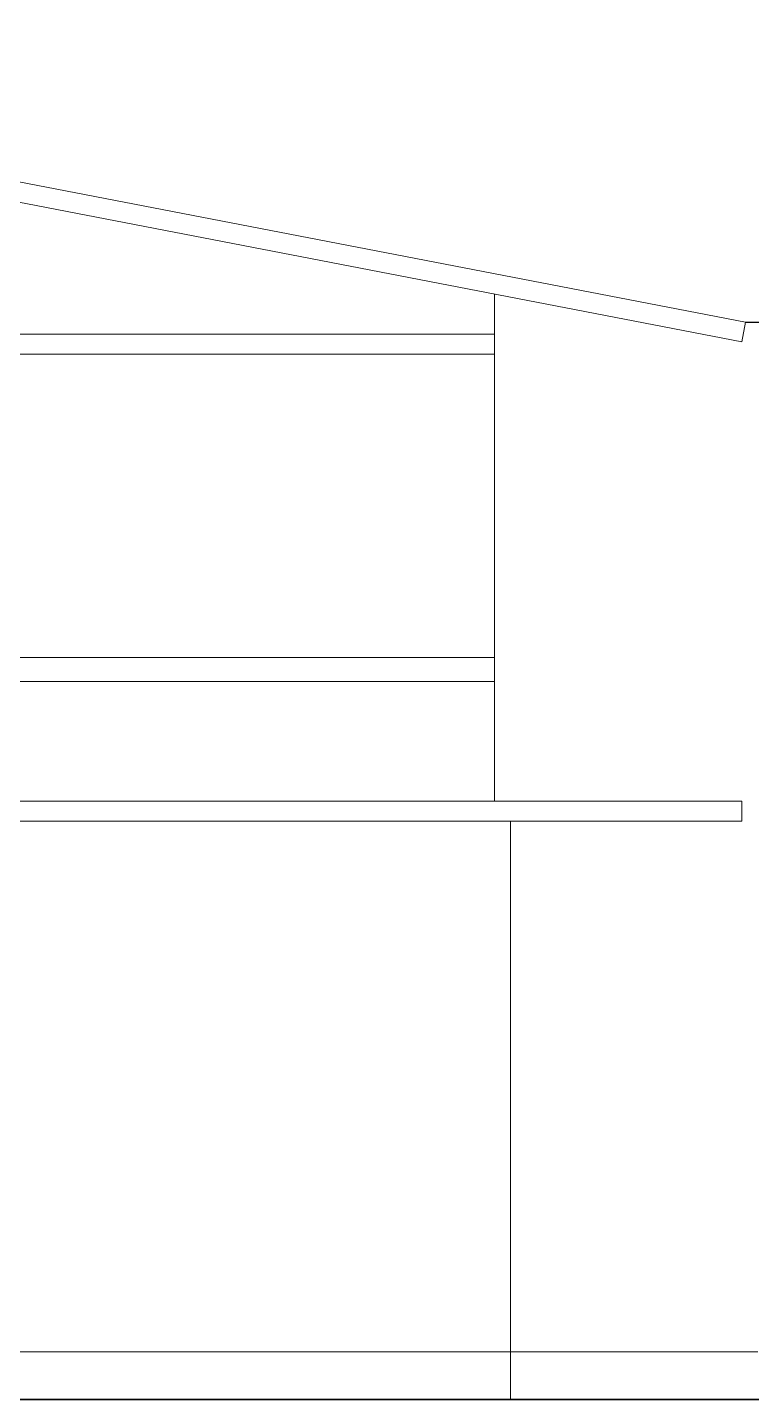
# Model space of a CAD drawing. Header units: inches. Extents: x -6800 to 96653, y -25814 to 17379.
# Drawn here: x 85600.6 to 85782.3, y -17962.9 to -17619 of the extents above; entities that cross this region are included whole.
import ezdxf

# ---------------------------------------------------------------- set-up
doc = ezdxf.new("R2010")
doc.units = ezdxf.units.IN
doc.header["$MEASUREMENT"] = 0
doc.layers.add('ele back', color=51, linetype='Continuous', lineweight=15)
doc.layers.add('Ground level', color=210, linetype='Continuous', lineweight=35)

msp = doc.modelspace()

# ---------------------------------------------------------------- linework, layer by layer
at = {"ltscale": 10, "transparency": 33554687}
msp.add_line((85780.76, -17692.95), (85833.12, -17692.95), dxfattribs=at)
at = {"layer": 'ele back', "transparency": 33554651}
for p, q in [((85397.76, -17619.04), (85780.76, -17692.95)), ((85396.81, -17623.95), (85779.81, -17697.86)), ((85717.81, -17812.95), (85717.81, -17685.9)), ((85780.76, -17692.95), (85779.81, -17697.86)), ((85717.81, -17695.92), (85433.81, -17695.92)), ((85717.81, -17700.92), (85433.81, -17700.92)), ((85433.81, -17776.95), (85717.81, -17776.95)), ((85433.81, -17782.95), (85717.81, -17782.95)), ((85433.81, -17812.95), (85779.81, -17812.95)), ((85779.81, -17812.95), (85779.81, -17817.95)), ((85433.81, -17817.95), (85779.81, -17817.95)), ((85721.81, -17817.95), (85721.81, -17962.95)), ((85449.81, -17950.95), (85783.81, -17950.95))]:
    msp.add_line(p, q, dxfattribs=at)
at = {"layer": 'Ground level', "transparency": 33554651}
msp.add_line((85406.97, -17962.95), (85866.14, -17962.95), dxfattribs=at)

doc.saveas('drawing.dxf')
